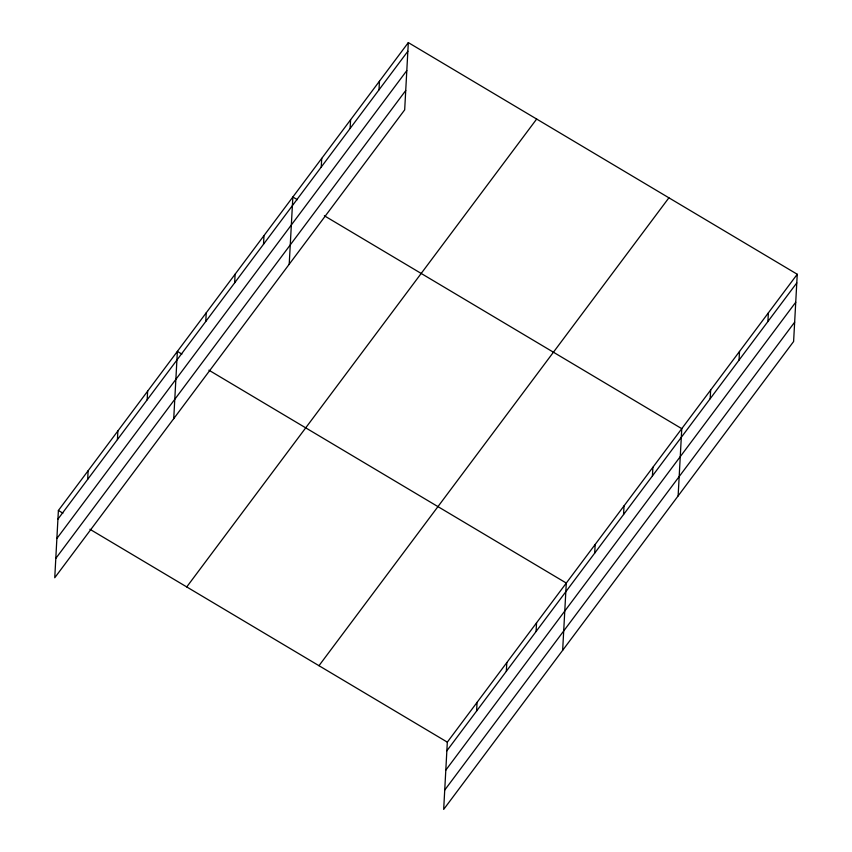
<?xml version="1.0" encoding="UTF-8"?>
<svg xmlns="http://www.w3.org/2000/svg" width="852" height="852" viewBox="0 0 852 852"><rect width="100%" height="100%" fill="white"/><g stroke="black" fill="none" stroke-linecap="round" stroke-linejoin="round"><path stroke-width="1.28" d="M408.321 42.6L58.394 510.486L54.752 577.741L404.679 109.855L408.321 42.6L797.248 274.259L793.606 341.514L443.679 809.4L447.321 742.145L797.248 274.259M87.671 479.367L88.139 470.719M117.416 439.6L117.885 430.942M147.162 399.833L147.63 391.174M173.733 418.651L177.376 351.407L181.881 354.091M205.769 321.46L206.237 312.801M234.641 282.853L235.109 274.206M263.513 244.258L263.982 235.599M289.211 264.258L292.854 197.004L297.348 199.688M321.247 167.056L321.715 158.397M350.119 128.46L350.587 119.802M378.991 89.854L379.459 81.196M476.587 711.037L477.056 702.378M506.333 671.259L506.802 662.611M536.078 631.492L536.547 622.833M562.65 650.321L566.292 583.066L208.9 370.183M594.696 553.118L595.165 544.471M623.558 514.523L624.026 505.864M652.43 475.917L652.898 467.269M678.128 495.917L681.77 428.662L324.367 215.78M710.174 398.715L710.643 390.067M739.035 360.119L739.504 351.461M767.908 321.523L768.376 312.865M57.925 519.145L407.852 51.258M56.882 538.475L406.809 70.588M55.806 558.401L405.733 90.514M186.737 586.932L536.664 119.046M318.978 665.7L668.905 197.813M446.853 750.804L796.78 282.917M445.798 770.144L795.725 302.258M444.723 790.06L794.65 322.173M58.394 510.486L62.899 513.17M89.918 529.262L447.321 742.145"/></g></svg>
